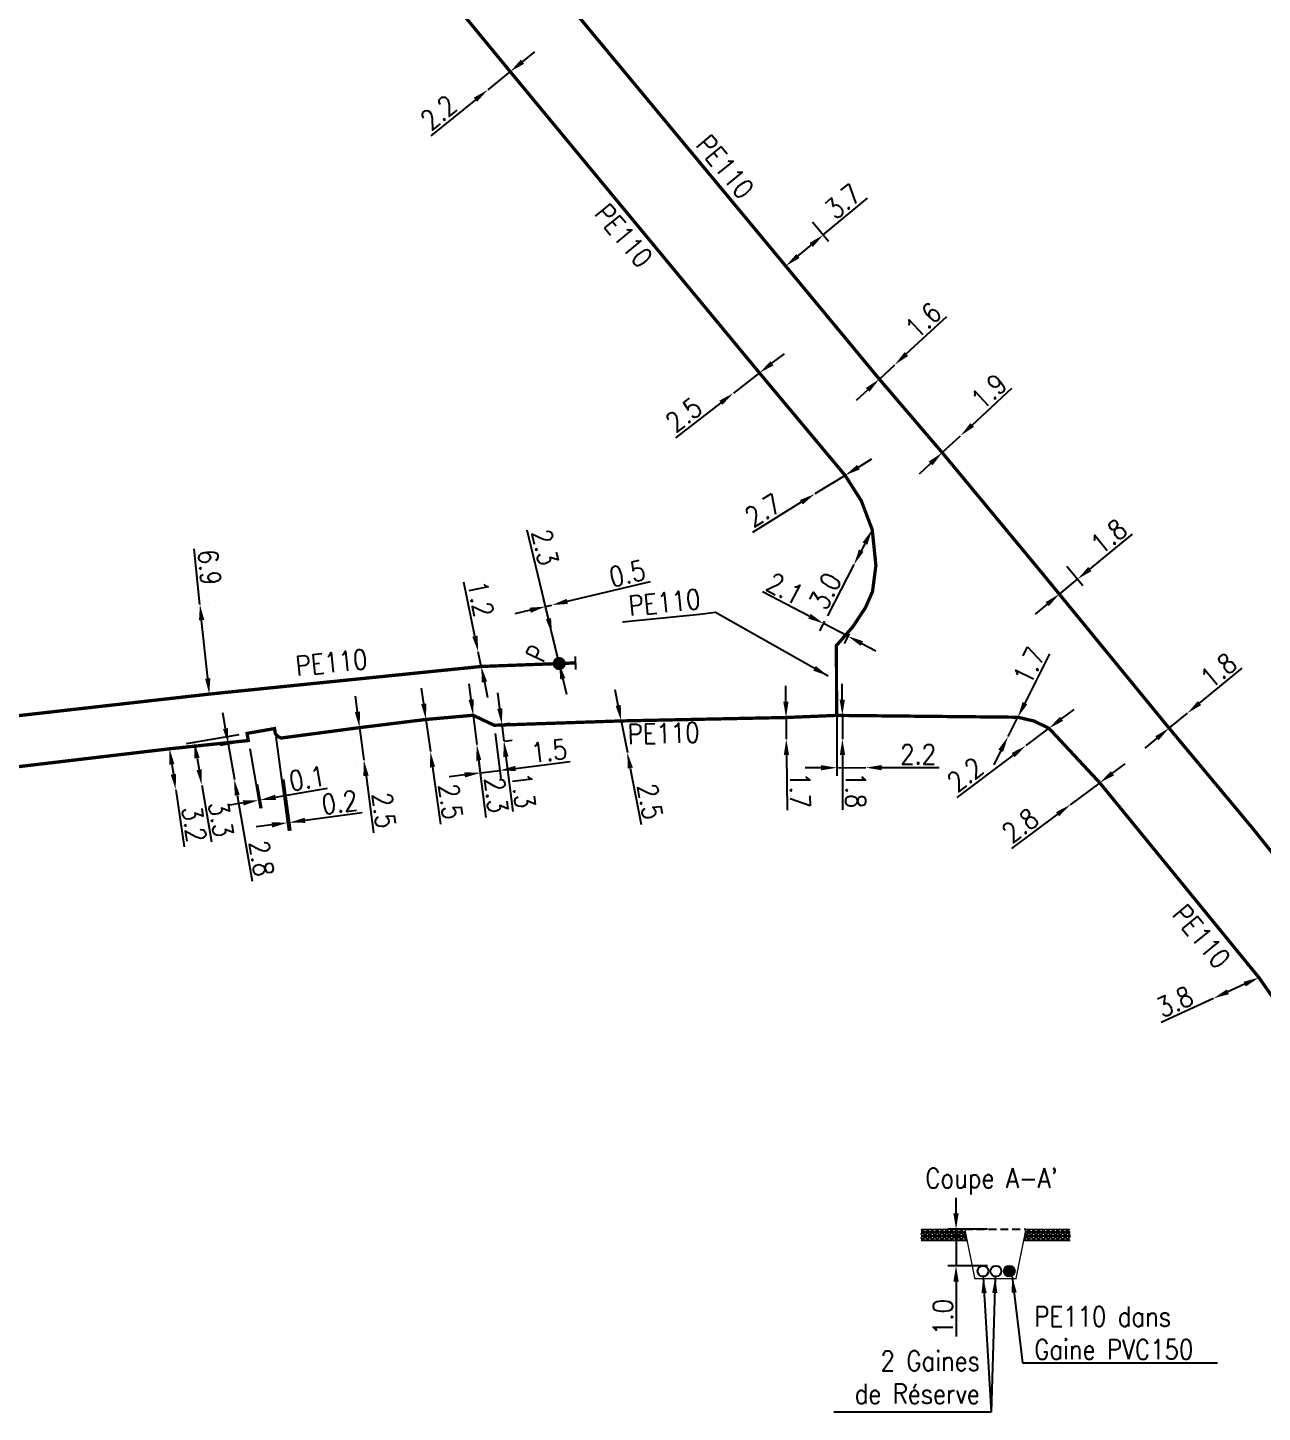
# Model space of a CAD drawing. Header units: millimetres. Extents: x 146997 to 147991, y 130998 to 131775.
# Drawn here: x 147092.3 to 147186.1, y 131504.2 to 131609.5 of the extents above; entities that cross this region are included whole.
import ezdxf
from ezdxf.enums import TextEntityAlignment as Align

# ---------------------------------------------------------------- set-up
doc = ezdxf.new("R2010")
doc.units = ezdxf.units.MM
doc.header["$PDMODE"] = 34
doc.linetypes.add('DASHED', pattern=[0.75, 0.5, -0.25])
doc.linetypes.add('L_100_PE', pattern=[14, 10, -1.5, 1, -1.5])
doc.layers.get('0').update_dxf_attribs({"linetype": 'CONTINUOUS'})
doc.layers.get('Defpoints').update_dxf_attribs({"linetype": 'CONTINUOUS'})
for name, color, linetype in [('L_140', 3, 'CONTINUOUS'), ('L_300', 7, 'CONTINUOUS'), ('L_340', 7, 'CONTINUOUS')]:
    doc.layers.add(name, color=color, linetype=linetype)
doc.styles.add('G_ROMANS', font='ROMANS.SHX', dxfattribs={"width": 0.75})
doc.styles.get("Standard").update_dxf_attribs({"font": 'romans.shx', "width": 0.85})
doc.dimstyles.get("Standard").update_dxf_attribs({"dimtxt": 1.5, "dimasz": 1.2, "dimexe": 0.625, "dimexo": 0.625, "dimgap": 0.25, "dimtad": 1, "dimdec": 1, "dimzin": 0, "dimdsep": 46, "dimtxsty": 'Standard', "dimcen": -0.5, "dimadec": 0, "dimazin": 0, "dimtfac": 1, "dimtdec": 1, "dimtmove": 0, "dimatfit": 3, "dimfxl": 0, "dimtolj": 1, "dimtzin": 0, "dimarcsym": 0})

# ---------------------------------------------------------------- blocks, each defined once
blk = doc.blocks.new('L_300_12')
at = {"color": 0, "linetype": 'Continuous', "const_width": 0.497, "flags": 128}
blk.add_lwpolyline([(-0.25, 0, 1), (0.25, 0, 1)], format="xyb", close=True, dxfattribs=at)
at = {"color": 0, "linetype": 'Continuous', "style": 'G_ROMANS', "width": 0.75}
blk.add_text('P', height=1.5, dxfattribs=at).set_placement((0, 1.85), align=Align.MIDDLE)
at = {"color": 0, "linetype": 'Continuous', "width": 0.75, "flags": 3}
for tag, p in [('DEF_LEG', (0, -5)), ('DEF_COUP', (0, -7.5)), ('DEF_TYPE', (0, -10))]:
    blk.add_attdef(tag, text='', height=1.2, dxfattribs=at).set_placement(p, align=Align.MIDDLE)
blk = doc.blocks.new('L_340_07')
at = {"color": 0, "linetype": 'Continuous', "const_width": 0.25, "flags": 128}
blk.add_lwpolyline([(0, 0), (1.25, 0)], dxfattribs=at)
at = {"color": 0, "linetype": 'Continuous', "flags": 128}
blk.add_lwpolyline([(1.25, -0.5), (1.25, 0.5)], dxfattribs=at)
at = {"color": 0, "linetype": 'Continuous', "width": 0.75, "flags": 3}
for tag, p in [('DEF_LEG', (0.72, -3.47)), ('DEF_COUP', (0.72, -5.97)), ('DEF_TYPE', (0.72, -8.47))]:
    blk.add_attdef(tag, text='', height=1.2, dxfattribs=at).set_placement(p, align=Align.MIDDLE)
blk = doc.blocks.new('*D52')
at = {"layer": 'Defpoints', "color": 0, "linetype": 'Continuous', "transparency": 16777216}
for p in [(147105.37, 131565.61), (147105.37, 131565.61), (147106.08, 131558.8)]:
    blk.add_point(p, dxfattribs=at)
at = {"layer": 'L_140', "color": 0, "linetype": 'Continuous', "lineweight": -2, "transparency": 16777216}
for p, q in [((147105.37, 131565.61), (147104.93, 131569.84)), ((147106, 131565.68), (147106, 131565.68)), ((147105.96, 131559.99), (147105.5, 131564.42)), ((147106.71, 131558.86), (147106.71, 131558.86))]:
    blk.add_line(p, q, dxfattribs=at)
at = {"layer": 'L_140', "color": 0, "linetype": 'Continuous', "transparency": 16777216}
for points in [[(147105.7, 131564.44), (147105.3, 131564.4), (147105.37, 131565.61)], [(147106.16, 131560.01), (147105.76, 131559.97), (147106.08, 131558.8)]]:
    blk.add_solid(points, dxfattribs=at)
at = {"layer": 'L_140', "color": 0, "linetype": 'Continuous', "transparency": 16777216, "insert": (147106.09, 131568.43), "char_height": 1.5, "attachment_point": 5, "rotation": 275.9488}
blk.add_mtext('\\A1;6.9', dxfattribs=at)
blk = doc.blocks.new('*D53')
at = {"layer": 'Defpoints', "color": 0, "linetype": 'Continuous', "transparency": 16777216}
for p in [(147126.51, 131562.02), (147126.51, 131562.02), (147126.75, 131560.9)]:
    blk.add_point(p, dxfattribs=at)
at = {"layer": 'L_140', "color": 0, "linetype": 'Continuous', "lineweight": -2, "transparency": 16777216}
for p, q in [((147126.27, 131563.2), (147125.42, 131567.3)), ((147126.75, 131560.9), (147126.51, 131562.02)), ((147126.99, 131559.72), (147127.23, 131558.55))]:
    blk.add_line(p, q, dxfattribs=at)
at = {"layer": 'L_140', "color": 0, "linetype": 'Continuous', "transparency": 16777216}
for points in [[(147126.47, 131563.24), (147126.07, 131563.16), (147126.51, 131562.02)], [(147127.19, 131559.76), (147126.79, 131559.68), (147126.75, 131560.9)]]:
    blk.add_solid(points, dxfattribs=at)
at = {"layer": 'L_140', "color": 0, "linetype": 'Continuous', "transparency": 16777216, "insert": (147126.7, 131566.04), "char_height": 1.5, "attachment_point": 5, "rotation": 281.7073}
blk.add_mtext('\\A1;1.2', dxfattribs=at)
blk = doc.blocks.new('*D54')
at = {"layer": 'Defpoints', "color": 0, "linetype": 'Continuous', "transparency": 16777216}
for p in [(147132.12, 131565.57), (147132.12, 131565.57), (147132.67, 131561.12)]:
    blk.add_point(p, dxfattribs=at)
at = {"layer": 'L_300', "color": 0, "linetype": 'Continuous', "lineweight": -2, "transparency": 16777216}
for p, q in [((147133.29, 131565.85), (147139.61, 131567.36)), ((147130.47, 131565.18), (147129.3, 131564.9)), ((147132.52, 131561.73), (147131.49, 131566.06)), ((147131.63, 131565.45), (147132.12, 131565.57))]:
    blk.add_line(p, q, dxfattribs=at)
at = {"layer": 'L_300', "color": 0, "linetype": 'Continuous', "transparency": 16777216}
for points in [[(147130.42, 131565.37), (147130.51, 131564.98), (147131.63, 131565.45)], [(147133.24, 131566.04), (147133.33, 131565.65), (147132.12, 131565.57)]]:
    blk.add_solid(points, dxfattribs=at)
at = {"layer": 'L_300', "color": 0, "linetype": 'Continuous', "transparency": 16777216, "insert": (147137.84, 131567.96), "char_height": 1.5, "attachment_point": 5, "rotation": 13.4188}
blk.add_mtext('\\A1;0.5', dxfattribs=at)
blk = doc.blocks.new('*D55')
at = {"layer": 'Defpoints', "color": 0, "linetype": 'Continuous', "transparency": 16777216}
for p in [(147132.13, 131563.36), (147132.13, 131563.36), (147132.67, 131561.12)]:
    blk.add_point(p, dxfattribs=at)
at = {"layer": 'L_300', "color": 0, "linetype": 'Continuous', "lineweight": -2, "transparency": 16777216}
for p, q in [((147131.85, 131564.53), (147130.25, 131571.26)), ((147131.53, 131563.22), (147131.53, 131563.22)), ((147132.67, 131561.12), (147132.13, 131563.36)), ((147132.06, 131560.98), (147132.06, 131560.98)), ((147132.95, 131559.96), (147133.22, 131558.79))]:
    blk.add_line(p, q, dxfattribs=at)
at = {"layer": 'L_300', "color": 0, "linetype": 'Continuous', "transparency": 16777216}
for points in [[(147132.05, 131564.58), (147131.66, 131564.48), (147132.13, 131563.36)], [(147133.14, 131560), (147132.75, 131559.91), (147132.67, 131561.12)]]:
    blk.add_solid(points, dxfattribs=at)
at = {"layer": 'L_300', "color": 0, "linetype": 'Continuous', "transparency": 16777216, "insert": (147131.59, 131569.95), "char_height": 1.5, "attachment_point": 5, "rotation": 283.4188}
blk.add_mtext('\\A1;2.3', dxfattribs=at)
blk = doc.blocks.new('*D56')
at = {"layer": 'Defpoints', "color": 0, "linetype": 'Continuous', "transparency": 16777216}
for p in [(147149.91, 131557.02), (147149.93, 131555.37), (147149.93, 131555.37)]:
    blk.add_point(p, dxfattribs=at)
at = {"layer": 'L_140', "color": 0, "linetype": 'Continuous', "lineweight": -2, "transparency": 16777216}
for p, q in [((147149.9, 131558.22), (147149.89, 131559.42)), ((147149.91, 131557.02), (147149.93, 131555.37)), ((147149.94, 131554.17), (147149.99, 131549.98))]:
    blk.add_line(p, q, dxfattribs=at)
at = {"layer": 'L_140', "color": 0, "linetype": 'Continuous', "transparency": 16777216}
for points in [[(147150.1, 131558.22), (147149.7, 131558.22), (147149.91, 131557.02)], [(147150.14, 131554.17), (147149.74, 131554.17), (147149.93, 131555.37)]]:
    blk.add_solid(points, dxfattribs=at)
at = {"layer": 'L_140', "color": 0, "linetype": 'Continuous', "transparency": 16777216, "insert": (147150.97, 131551.49), "char_height": 1.5, "attachment_point": 5, "rotation": 270.605}
blk.add_mtext('\\A1;1.7', dxfattribs=at)
blk = doc.blocks.new('*D57')
at = {"layer": 'Defpoints', "color": 0, "linetype": 'Continuous', "transparency": 16777216}
for p in [(147137.38, 131556.76), (147137.85, 131554.36), (147137.85, 131554.36)]:
    blk.add_point(p, dxfattribs=at)
at = {"layer": 'L_140', "color": 0, "linetype": 'Continuous', "lineweight": -2, "transparency": 16777216}
for p, q in [((147137.15, 131557.94), (147136.93, 131559.12)), ((147136.77, 131556.65), (147136.77, 131556.65)), ((147137.38, 131556.76), (147137.85, 131554.36)), ((147137.23, 131554.24), (147137.23, 131554.24)), ((147138.07, 131553.18), (147138.9, 131548.89))]:
    blk.add_line(p, q, dxfattribs=at)
at = {"layer": 'L_140', "color": 0, "linetype": 'Continuous', "transparency": 16777216}
for points in [[(147137.35, 131557.98), (147136.96, 131557.9), (147137.38, 131556.76)], [(147138.27, 131553.22), (147137.88, 131553.14), (147137.85, 131554.36)]]:
    blk.add_solid(points, dxfattribs=at)
at = {"layer": 'L_140', "color": 0, "linetype": 'Continuous', "transparency": 16777216, "insert": (147139.58, 131550.63), "char_height": 1.5, "attachment_point": 5, "rotation": 280.9259}
blk.add_mtext('\\A1;2.5', dxfattribs=at)
blk = doc.blocks.new('*D58')
at = {"layer": 'Defpoints', "color": 0, "linetype": 'Continuous', "transparency": 16777216}
for p in [(147127.73, 131556.43), (147126.41, 131554.96), (147126.68, 131552.81)]:
    blk.add_point(p, dxfattribs=at)
at = {"layer": 'L_140', "color": 0, "linetype": 'Continuous', "lineweight": -2, "transparency": 16777216}
for p, q in [((147127.81, 131555.81), (147128.24, 131552.38)), ((147126.49, 131554.34), (147126.75, 131552.19)), ((147129.36, 131553.15), (147133.51, 131553.67)), ((147125.49, 131552.66), (147124.3, 131552.51)), ((147126.68, 131552.81), (147128.17, 131553))]:
    blk.add_line(p, q, dxfattribs=at)
at = {"layer": 'L_140', "color": 0, "linetype": 'Continuous', "transparency": 16777216}
for points in [[(147125.46, 131552.86), (147125.51, 131552.46), (147126.68, 131552.81)], [(147129.33, 131553.35), (147129.38, 131552.95), (147128.17, 131553)]]:
    blk.add_solid(points, dxfattribs=at)
at = {"layer": 'L_140', "color": 0, "linetype": 'Continuous', "transparency": 16777216, "insert": (147131.9, 131554.48), "char_height": 1.5, "attachment_point": 5, "rotation": 7.1671}
blk.add_mtext('\\A1;1.5', dxfattribs=at)
blk = doc.blocks.new('*D59')
at = {"layer": 'Defpoints', "color": 0, "linetype": 'Continuous', "transparency": 16777216}
for p in [(147127.73, 131556.43), (147127.9, 131555.14), (147128.47, 131555.22)]:
    blk.add_point(p, dxfattribs=at)
at = {"layer": 'L_140', "color": 0, "linetype": 'Continuous', "lineweight": -2, "transparency": 16777216}
for p, q in [((147128.16, 131557.7), (147128.01, 131558.89)), ((147128.31, 131556.51), (147128.47, 131555.22)), ((147128.35, 131556.51), (147128.93, 131556.58)), ((147128.52, 131555.22), (147129.09, 131555.29)), ((147128.62, 131554.02), (147129.15, 131549.87))]:
    blk.add_line(p, q, dxfattribs=at)
at = {"layer": 'L_140', "color": 0, "linetype": 'Continuous', "transparency": 16777216}
for points in [[(147128.36, 131557.72), (147127.96, 131557.67), (147128.31, 131556.51)], [(147128.82, 131554.05), (147128.42, 131554), (147128.47, 131555.22)]]:
    blk.add_solid(points, dxfattribs=at)
at = {"layer": 'L_140', "color": 0, "linetype": 'Continuous', "transparency": 16777216, "insert": (147129.95, 131551.48), "char_height": 1.5, "attachment_point": 5, "rotation": 277.1671}
blk.add_mtext('\\A1;1.3', dxfattribs=at)
blk = doc.blocks.new('*D60')
at = {"layer": 'Defpoints', "color": 0, "linetype": 'Continuous', "transparency": 16777216}
for p in [(147122.54, 131556.87), (147122.88, 131554.44), (147122.88, 131554.44)]:
    blk.add_point(p, dxfattribs=at)
at = {"layer": 'L_140', "color": 0, "linetype": 'Continuous', "lineweight": -2, "transparency": 16777216}
for p, q in [((147122.38, 131558.06), (147122.21, 131559.24)), ((147122.54, 131556.87), (147122.88, 131554.44)), ((147123.05, 131553.25), (147123.65, 131548.92))]:
    blk.add_line(p, q, dxfattribs=at)
at = {"layer": 'L_140', "color": 0, "linetype": 'Continuous', "transparency": 16777216}
for points in [[(147122.58, 131558.08), (147122.18, 131558.03), (147122.54, 131556.87)], [(147123.24, 131553.28), (147122.85, 131553.22), (147122.88, 131554.44)]]:
    blk.add_solid(points, dxfattribs=at)
at = {"layer": 'L_140', "color": 0, "linetype": 'Continuous', "transparency": 16777216, "insert": (147124.42, 131550.63), "char_height": 1.5, "attachment_point": 5, "rotation": 277.9078}
blk.add_mtext('\\A1;2.5', dxfattribs=at)
blk = doc.blocks.new('*D61')
at = {"layer": 'Defpoints', "color": 0, "linetype": 'Continuous', "transparency": 16777216}
for p in [(147126.13, 131557.19), (147126.41, 131554.96), (147126.41, 131554.96)]:
    blk.add_point(p, dxfattribs=at)
at = {"layer": 'L_140', "color": 0, "linetype": 'Continuous', "lineweight": -2, "transparency": 16777216}
for p, q in [((147125.99, 131558.38), (147125.84, 131559.57)), ((147126.13, 131557.19), (147126.41, 131554.96)), ((147126.55, 131553.76), (147127.09, 131549.43))]:
    blk.add_line(p, q, dxfattribs=at)
at = {"layer": 'L_140', "color": 0, "linetype": 'Continuous', "transparency": 16777216}
for points in [[(147126.18, 131558.4), (147125.79, 131558.36), (147126.13, 131557.19)], [(147126.75, 131553.79), (147126.36, 131553.74), (147126.41, 131554.96)]]:
    blk.add_solid(points, dxfattribs=at)
at = {"layer": 'L_140', "color": 0, "linetype": 'Continuous', "transparency": 16777216, "insert": (147127.89, 131551.12), "char_height": 1.5, "attachment_point": 5, "rotation": 277.0326}
blk.add_mtext('\\A1;2.3', dxfattribs=at)
blk = doc.blocks.new('*D62')
at = {"layer": 'Defpoints', "color": 0, "linetype": 'Continuous', "transparency": 16777216}
for p in [(147117.5, 131556.25), (147117.83, 131553.78), (147117.83, 131553.78)]:
    blk.add_point(p, dxfattribs=at)
at = {"layer": 'L_140', "color": 0, "linetype": 'Continuous', "lineweight": -2, "transparency": 16777216}
for p, q in [((147117.34, 131557.44), (147117.18, 131558.63)), ((147116.88, 131556.17), (147116.88, 131556.17)), ((147117.5, 131556.25), (147117.83, 131553.78)), ((147117.21, 131553.69), (147117.21, 131553.69)), ((147117.99, 131552.59), (147118.57, 131548.25))]:
    blk.add_line(p, q, dxfattribs=at)
at = {"layer": 'L_140', "color": 0, "linetype": 'Continuous', "transparency": 16777216}
for points in [[(147117.54, 131557.47), (147117.14, 131557.42), (147117.5, 131556.25)], [(147118.19, 131552.61), (147117.79, 131552.56), (147117.83, 131553.78)]]:
    blk.add_solid(points, dxfattribs=at)
at = {"layer": 'L_140', "color": 0, "linetype": 'Continuous', "transparency": 16777216, "insert": (147119.35, 131549.96), "char_height": 1.5, "attachment_point": 5, "rotation": 277.6326}
blk.add_mtext('\\A1;2.5', dxfattribs=at)
blk = doc.blocks.new('*D63')
at = {"layer": 'Defpoints', "color": 0, "linetype": 'Continuous', "transparency": 16777216}
for p in [(147111.04, 131556.18), (147111.64, 131552.93), (147112.17, 131549.04)]:
    blk.add_point(p, dxfattribs=at)
at = {"layer": 'L_140', "color": 0, "linetype": 'Continuous', "lineweight": -2, "transparency": 16777216}
for p, q in [((147111.13, 131555.56), (147112.11, 131548.4)), ((147111.72, 131552.31), (147112.25, 131548.42)), ((147113.36, 131549.21), (147117.69, 131549.8)), ((147110.83, 131548.86), (147109.64, 131548.7)), ((147112.02, 131549.02), (147112.17, 131549.04))]:
    blk.add_line(p, q, dxfattribs=at)
at = {"layer": 'L_140', "color": 0, "linetype": 'Continuous', "transparency": 16777216}
for points in [[(147113.33, 131549.4), (147113.39, 131549.01), (147112.17, 131549.04)], [(147110.81, 131549.06), (147110.86, 131548.66), (147112.02, 131549.02)]]:
    blk.add_solid(points, dxfattribs=at)
at = {"layer": 'L_140', "color": 0, "linetype": 'Continuous', "transparency": 16777216, "insert": (147115.98, 131550.57), "char_height": 1.5, "attachment_point": 5, "rotation": 7.7693}
blk.add_mtext('\\A1;0.2', dxfattribs=at)
blk = doc.blocks.new('*D64')
at = {"layer": 'Defpoints', "color": 0, "linetype": 'Continuous', "transparency": 16777216}
for p in [(147109.04, 131555.27), (147109.61, 131552.58), (147109.93, 131550.75)]:
    blk.add_point(p, dxfattribs=at)
at = {"layer": 'L_140', "color": 0, "linetype": 'Continuous', "lineweight": -2, "transparency": 16777216}
for p, q in [((147109.15, 131554.66), (147109.94, 131550.12)), ((147109.72, 131551.96), (147110.04, 131550.13)), ((147111.12, 131550.96), (147115.06, 131551.64)), ((147108.65, 131550.53), (147107.47, 131550.32)), ((147109.83, 131550.73), (147109.93, 131550.75))]:
    blk.add_line(p, q, dxfattribs=at)
at = {"layer": 'L_140', "color": 0, "linetype": 'Continuous', "transparency": 16777216}
for points in [[(147108.62, 131550.72), (147108.69, 131550.33), (147109.83, 131550.73)], [(147111.08, 131551.15), (147111.15, 131550.76), (147109.93, 131550.75)]]:
    blk.add_solid(points, dxfattribs=at)
at = {"layer": 'L_140', "color": 0, "linetype": 'Continuous', "transparency": 16777216, "insert": (147113.51, 131552.39), "char_height": 1.5, "attachment_point": 5, "rotation": 9.8732}
blk.add_mtext('\\A1;0.1', dxfattribs=at)
blk = doc.blocks.new('*D65')
at = {"layer": 'Defpoints', "color": 0, "linetype": 'Continuous', "transparency": 16777216}
for p in [(147103.06, 131554.64), (147103.53, 131551.52), (147103.53, 131551.52)]:
    blk.add_point(p, dxfattribs=at)
at = {"layer": 'L_140', "color": 0, "linetype": 'Continuous', "lineweight": -2, "transparency": 16777216}
for p, q in [((147103.24, 131553.45), (147103.35, 131552.71)), ((147103.53, 131551.52), (147104.18, 131547.2))]:
    blk.add_line(p, q, dxfattribs=at)
at = {"layer": 'L_140', "color": 0, "linetype": 'Continuous', "transparency": 16777216}
for points in [[(147103.43, 131553.48), (147103.04, 131553.42), (147103.06, 131554.64)], [(147103.55, 131552.74), (147103.15, 131552.68), (147103.53, 131551.52)]]:
    blk.add_solid(points, dxfattribs=at)
at = {"layer": 'L_140', "color": 0, "linetype": 'Continuous', "transparency": 16777216, "insert": (147104.93, 131548.92), "char_height": 1.5, "attachment_point": 5, "rotation": 278.6115}
blk.add_mtext('\\A1;3.2', dxfattribs=at)
blk = doc.blocks.new('*D66')
at = {"layer": 'Defpoints', "color": 0, "linetype": 'Continuous', "transparency": 16777216}
for p in [(147109.04, 131555.27), (147107.99, 131552.3), (147107.99, 131552.3)]:
    blk.add_point(p, dxfattribs=at)
at = {"layer": 'L_140', "color": 0, "linetype": 'Continuous', "lineweight": -2, "transparency": 16777216}
for p, q in [((147107.31, 131556.19), (147107.11, 131557.37)), ((147108.43, 131555.16), (147106.9, 131554.9)), ((147107.52, 131555.01), (147107.99, 131552.3)), ((147108.2, 131551.11), (147109.33, 131544.57))]:
    blk.add_line(p, q, dxfattribs=at)
at = {"layer": 'L_140', "color": 0, "linetype": 'Continuous', "transparency": 16777216}
for points in [[(147107.51, 131556.22), (147107.12, 131556.15), (147107.52, 131555.01)], [(147108.39, 131551.15), (147108, 131551.08), (147107.99, 131552.3)]]:
    blk.add_solid(points, dxfattribs=at)
at = {"layer": 'L_140', "color": 0, "linetype": 'Continuous', "transparency": 16777216, "insert": (147110.05, 131546.31), "char_height": 1.5, "attachment_point": 5, "rotation": 279.8732}
blk.add_mtext('\\A1;2.8', dxfattribs=at)
blk = doc.blocks.new('*D67')
at = {"layer": 'Defpoints', "color": 0, "linetype": 'Continuous', "transparency": 16777216}
for p in [(147108.95, 131555.81), (147105.51, 131551.87), (147105.51, 131551.87)]:
    blk.add_point(p, dxfattribs=at)
at = {"layer": 'L_140', "color": 0, "linetype": 'Continuous', "lineweight": -2, "transparency": 16777216}
for p, q in [((147108.33, 131555.71), (147104.33, 131555.01)), ((147105.15, 131553.93), (147105.31, 131553.05)), ((147105.51, 131551.87), (147106.26, 131547.56))]:
    blk.add_line(p, q, dxfattribs=at)
at = {"layer": 'L_140', "color": 0, "linetype": 'Continuous', "transparency": 16777216}
for points in [[(147105.35, 131553.97), (147104.95, 131553.9), (147104.95, 131555.12)], [(147105.5, 131553.08), (147105.11, 131553.01), (147105.51, 131551.87)]]:
    blk.add_solid(points, dxfattribs=at)
at = {"layer": 'L_140', "color": 0, "linetype": 'Continuous', "transparency": 16777216, "insert": (147106.97, 131549.29), "char_height": 1.5, "attachment_point": 5, "rotation": 279.8732}
blk.add_mtext('\\A1;3.3', dxfattribs=at)
blk = doc.blocks.new('*D87')
at = {"layer": 'Defpoints', "color": 0, "linetype": 'Continuous', "transparency": 16777216}
for p in [(147128.95, 131606.11), (147127.24, 131604.73), (147127.24, 131604.73)]:
    blk.add_point(p, dxfattribs=at)
at = {"layer": 'L_140', "color": 0, "linetype": 'Continuous', "lineweight": -2, "transparency": 16777216}
for p, q in [((147129.89, 131606.86), (147130.82, 131607.62)), ((147128.95, 131606.11), (147127.24, 131604.73)), ((147126.31, 131603.97), (147122.91, 131601.22))]:
    blk.add_line(p, q, dxfattribs=at)
at = {"layer": 'L_140', "color": 0, "linetype": 'Continuous', "transparency": 16777216}
for points in [[(147129.76, 131607.02), (147130.01, 131606.71), (147128.95, 131606.11)], [(147126.18, 131604.13), (147126.43, 131603.82), (147127.24, 131604.73)]]:
    blk.add_solid(points, dxfattribs=at)
at = {"layer": 'L_140', "color": 0, "linetype": 'Continuous', "transparency": 16777216, "insert": (147123.51, 131603), "char_height": 1.5, "attachment_point": 5, "rotation": 38.9269}
blk.add_mtext('\\A1;2.2', dxfattribs=at)
blk = doc.blocks.new('*D88')
at = {"layer": 'Defpoints', "color": 0, "linetype": 'Continuous', "transparency": 16777216}
for p in [(147147.89, 131583.21), (147145.91, 131581.68), (147145.91, 131581.68)]:
    blk.add_point(p, dxfattribs=at)
at = {"layer": 'L_140', "color": 0, "linetype": 'Continuous', "lineweight": -2, "transparency": 16777216}
for p, q in [((147148.84, 131583.94), (147149.79, 131584.67)), ((147147.89, 131583.21), (147145.91, 131581.68)), ((147144.96, 131580.94), (147141.5, 131578.27))]:
    blk.add_line(p, q, dxfattribs=at)
at = {"layer": 'L_140', "color": 0, "linetype": 'Continuous', "transparency": 16777216}
for points in [[(147148.72, 131584.1), (147148.96, 131583.78), (147147.89, 131583.21)], [(147144.84, 131581.1), (147145.08, 131580.79), (147145.91, 131581.68)]]:
    blk.add_solid(points, dxfattribs=at)
at = {"layer": 'L_140', "color": 0, "linetype": 'Continuous', "transparency": 16777216, "insert": (147142.14, 131580.03), "char_height": 1.5, "attachment_point": 5, "rotation": 37.6771}
blk.add_mtext('\\A1;2.5', dxfattribs=at)
blk = doc.blocks.new('*D89')
at = {"layer": 'Defpoints', "color": 0, "linetype": 'Continuous', "transparency": 16777216}
for p in [(147154.4, 131575.42), (147152.09, 131574.01), (147152.09, 131574.01)]:
    blk.add_point(p, dxfattribs=at)
at = {"layer": 'L_140', "color": 0, "linetype": 'Continuous', "lineweight": -2, "transparency": 16777216}
for p, q in [((147155.42, 131576.05), (147156.44, 131576.68)), ((147154.4, 131575.42), (147152.09, 131574.01)), ((147151.07, 131573.38), (147147.35, 131571.09))]:
    blk.add_line(p, q, dxfattribs=at)
at = {"layer": 'L_140', "color": 0, "linetype": 'Continuous', "transparency": 16777216}
for points in [[(147155.31, 131576.22), (147155.52, 131575.88), (147154.4, 131575.42)], [(147150.97, 131573.55), (147151.18, 131573.21), (147152.09, 131574.01)]]:
    blk.add_solid(points, dxfattribs=at)
at = {"layer": 'L_140', "color": 0, "linetype": 'Continuous', "transparency": 16777216, "insert": (147148.17, 131572.78), "char_height": 1.5, "attachment_point": 5, "rotation": 31.534}
blk.add_mtext('\\A1;2.7', dxfattribs=at)
blk = doc.blocks.new('*D90')
at = {"layer": 'Defpoints', "color": 0, "linetype": 'Continuous', "transparency": 16777216}
for p in [(147156.46, 131571.3), (147155.07, 131568.64), (147155.07, 131568.64)]:
    blk.add_point(p, dxfattribs=at)
at = {"layer": 'L_140', "color": 0, "linetype": 'Continuous', "lineweight": -2, "transparency": 16777216}
for p, q in [((147155.9, 131570.23), (147155.63, 131569.7)), ((147155.07, 131568.64), (147153.06, 131564.76))]:
    blk.add_line(p, q, dxfattribs=at)
at = {"layer": 'L_140', "color": 0, "linetype": 'Continuous', "transparency": 16777216}
for points in [[(147155.73, 131570.33), (147156.08, 131570.14), (147156.46, 131571.3)], [(147155.45, 131569.79), (147155.8, 131569.61), (147155.07, 131568.64)]]:
    blk.add_solid(points, dxfattribs=at)
at = {"layer": 'L_140', "color": 0, "linetype": 'Continuous', "transparency": 16777216, "insert": (147152.9, 131566.63), "char_height": 1.5, "attachment_point": 5, "rotation": 62.5205}
blk.add_mtext('\\A1;3.0', dxfattribs=at)
blk = doc.blocks.new('*D91')
at = {"layer": 'Defpoints', "color": 0, "linetype": 'Continuous', "transparency": 16777216}
for p in [(147152.75, 131564.17), (147153.13, 131564.89), (147154.99, 131563.92)]:
    blk.add_point(p, dxfattribs=at)
at = {"layer": 'L_140', "color": 0, "linetype": 'Continuous', "lineweight": -2, "transparency": 16777216}
for p, q in [((147151.68, 131564.72), (147148.13, 131566.57)), ((147152.84, 131564.34), (147152.46, 131563.61)), ((147154.61, 131563.2), (147152.75, 131564.17)), ((147154.7, 131563.37), (147154.32, 131562.64)), ((147155.68, 131562.64), (147156.74, 131562.09))]:
    blk.add_line(p, q, dxfattribs=at)
at = {"layer": 'L_140', "color": 0, "linetype": 'Continuous', "transparency": 16777216}
for points in [[(147151.78, 131564.9), (147151.59, 131564.54), (147152.75, 131564.17)], [(147155.77, 131562.82), (147155.58, 131562.47), (147154.61, 131563.2)]]:
    blk.add_solid(points, dxfattribs=at)
at = {"layer": 'L_140', "color": 0, "linetype": 'Continuous', "transparency": 16777216, "insert": (147149.83, 131566.81), "char_height": 1.5, "attachment_point": 5, "rotation": 332.5205}
blk.add_mtext('\\A1;2.1', dxfattribs=at)
blk = doc.blocks.new('*D92')
at = {"layer": 'Defpoints', "color": 0, "linetype": 'Continuous', "transparency": 16777216}
for p in [(147153.74, 131562.49), (147155.97, 131553.21), (147155.97, 131553.21)]:
    blk.add_point(p, dxfattribs=at)
at = {"layer": 'L_140', "color": 0, "linetype": 'Continuous', "lineweight": -2, "transparency": 16777216}
for p, q in [((147153.74, 131561.87), (147153.77, 131552.58)), ((147152.57, 131553.2), (147151.37, 131553.2)), ((147153.77, 131553.2), (147155.97, 131553.21)), ((147155.97, 131552.59), (147155.97, 131552.59)), ((147157.17, 131553.21), (147161.54, 131553.23))]:
    blk.add_line(p, q, dxfattribs=at)
at = {"layer": 'L_140', "color": 0, "linetype": 'Continuous', "transparency": 16777216}
for points in [[(147152.57, 131553.4), (147152.57, 131553), (147153.77, 131553.2)], [(147157.17, 131553.41), (147157.17, 131553.01), (147155.97, 131553.21)]]:
    blk.add_solid(points, dxfattribs=at)
at = {"layer": 'L_140', "color": 0, "linetype": 'Continuous', "transparency": 16777216, "insert": (147159.95, 131554.22), "char_height": 1.5, "attachment_point": 5, "rotation": 0.1863}
blk.add_mtext('\\A1;2.2', dxfattribs=at)
blk = doc.blocks.new('*D93')
at = {"layer": 'Defpoints', "color": 0, "linetype": 'Continuous', "transparency": 16777216}
for p in [(147153.75, 131557.18), (147154.19, 131555.38), (147154.19, 131555.38)]:
    blk.add_point(p, dxfattribs=at)
at = {"layer": 'L_140', "color": 0, "linetype": 'Continuous', "lineweight": -2, "transparency": 16777216}
for p, q in [((147154.18, 131558.38), (147154.18, 131559.58)), ((147154.19, 131557.18), (147154.19, 131555.38)), ((147154.38, 131557.18), (147154.81, 131557.19)), ((147154.2, 131554.18), (147154.21, 131549.99))]:
    blk.add_line(p, q, dxfattribs=at)
at = {"layer": 'L_140', "color": 0, "linetype": 'Continuous', "transparency": 16777216}
for points in [[(147154.38, 131558.38), (147153.98, 131558.38), (147154.19, 131557.18)], [(147154.4, 131554.18), (147154, 131554.18), (147154.19, 131555.38)]]:
    blk.add_solid(points, dxfattribs=at)
at = {"layer": 'L_140', "color": 0, "linetype": 'Continuous', "transparency": 16777216, "insert": (147155.21, 131551.49), "char_height": 1.5, "attachment_point": 5, "rotation": 270.1863}
blk.add_mtext('\\A1;1.8', dxfattribs=at)
blk = doc.blocks.new('*D94')
at = {"layer": 'Defpoints', "color": 0, "linetype": 'Continuous', "transparency": 16777216}
for p in [(147169.89, 131556.2), (147168.13, 131554.88), (147168.13, 131554.88)]:
    blk.add_point(p, dxfattribs=at)
at = {"layer": 'L_140', "color": 0, "linetype": 'Continuous', "lineweight": -2, "transparency": 16777216}
for p, q in [((147170.85, 131556.92), (147171.81, 131557.64)), ((147169.89, 131556.2), (147168.13, 131554.88)), ((147167.17, 131554.16), (147162.88, 131550.93))]:
    blk.add_line(p, q, dxfattribs=at)
at = {"layer": 'L_140', "color": 0, "linetype": 'Continuous', "transparency": 16777216}
for points in [[(147170.73, 131557.08), (147170.97, 131556.76), (147169.89, 131556.2)], [(147167.05, 131554.32), (147167.29, 131554), (147168.13, 131554.88)]]:
    blk.add_solid(points, dxfattribs=at)
at = {"layer": 'L_140', "color": 0, "linetype": 'Continuous', "transparency": 16777216, "insert": (147163.54, 131552.68), "char_height": 1.5, "attachment_point": 5, "rotation": 36.9176}
blk.add_mtext('\\A1;2.2', dxfattribs=at)
blk = doc.blocks.new('*D95')
at = {"layer": 'Defpoints', "color": 0, "linetype": 'Continuous', "transparency": 16777216}
for p in [(147173.75, 131552.06), (147171.51, 131550.39), (147171.51, 131550.39)]:
    blk.add_point(p, dxfattribs=at)
at = {"layer": 'L_140', "color": 0, "linetype": 'Continuous', "lineweight": -2, "transparency": 16777216}
for p, q in [((147174.72, 131552.78), (147175.68, 131553.5)), ((147173.75, 131552.06), (147171.51, 131550.39)), ((147170.55, 131549.67), (147167.04, 131547.06))]:
    blk.add_line(p, q, dxfattribs=at)
at = {"layer": 'L_140', "color": 0, "linetype": 'Continuous', "transparency": 16777216}
for points in [[(147174.6, 131552.94), (147174.84, 131552.62), (147173.75, 131552.06)], [(147170.43, 131549.83), (147170.66, 131549.51), (147171.51, 131550.39)]]:
    blk.add_solid(points, dxfattribs=at)
at = {"layer": 'L_140', "color": 0, "linetype": 'Continuous', "transparency": 16777216, "insert": (147167.71, 131548.81), "char_height": 1.5, "attachment_point": 5, "rotation": 36.6824}
blk.add_mtext('\\A1;2.8', dxfattribs=at)
blk = doc.blocks.new('*D96')
at = {"layer": 'Defpoints', "color": 0, "linetype": 'Continuous', "transparency": 16777216}
for p in [(147185.85, 131537.25), (147182.4, 131535.67), (147182.4, 131535.67)]:
    blk.add_point(p, dxfattribs=at)
at = {"layer": 'L_140', "color": 0, "linetype": 'Continuous', "lineweight": -2, "transparency": 16777216}
for p, q in [((147184.76, 131536.75), (147183.49, 131536.17)), ((147182.4, 131535.67), (147178.43, 131533.84))]:
    blk.add_line(p, q, dxfattribs=at)
at = {"layer": 'L_140', "color": 0, "linetype": 'Continuous', "transparency": 16777216}
for points in [[(147184.68, 131536.93), (147184.84, 131536.57), (147185.85, 131537.25)], [(147183.4, 131536.35), (147183.57, 131535.99), (147182.4, 131535.67)]]:
    blk.add_solid(points, dxfattribs=at)
at = {"layer": 'L_140', "color": 0, "linetype": 'Continuous', "transparency": 16777216, "insert": (147179.45, 131535.41), "char_height": 1.5, "attachment_point": 5, "rotation": 24.6942}
blk.add_mtext('\\A1;3.8', dxfattribs=at)
blk = doc.blocks.new('*D105')
at = {"layer": 'Defpoints', "color": 0, "linetype": 'Continuous', "transparency": 16777216}
for p in [(147151.51, 131595.17), (147152.74, 131593.7), (147148.67, 131592.8)]:
    blk.add_point(p, dxfattribs=at)
at = {"layer": 'L_140', "color": 0, "linetype": 'Continuous', "lineweight": -2, "transparency": 16777216}
for p, q in [((147152.74, 131593.7), (147156.09, 131596.5)), ((147151.91, 131594.69), (147153.14, 131593.22)), ((147150.82, 131592.1), (147151.81, 131592.93)), ((147149.07, 131592.32), (147150.29, 131590.85))]:
    blk.add_line(p, q, dxfattribs=at)
at = {"layer": 'L_140', "color": 0, "linetype": 'Continuous', "transparency": 16777216}
for points in [[(147151.69, 131593.09), (147151.94, 131592.78), (147152.74, 131593.7)], [(147150.69, 131592.25), (147150.94, 131591.95), (147149.89, 131591.33)]]:
    blk.add_solid(points, dxfattribs=at)
at = {"layer": 'L_140', "color": 0, "linetype": 'Continuous', "transparency": 16777216, "insert": (147154.23, 131596.25), "char_height": 1.5, "attachment_point": 5, "rotation": 39.8242}
blk.add_mtext('\\A1;3.7', dxfattribs=at)
blk = doc.blocks.new('*D106')
at = {"layer": 'Defpoints', "color": 0, "linetype": 'Continuous', "transparency": 16777216}
for p in [(147158.17, 131583.83), (147158.17, 131583.83), (147157, 131582.74)]:
    blk.add_point(p, dxfattribs=at)
at = {"layer": 'L_140', "color": 0, "linetype": 'Continuous', "lineweight": -2, "transparency": 16777216}
for p, q in [((147159.05, 131584.65), (147162.12, 131587.5)), ((147157, 131582.74), (147158.17, 131583.83)), ((147156.12, 131581.93), (147155.24, 131581.11))]:
    blk.add_line(p, q, dxfattribs=at)
at = {"layer": 'L_140', "color": 0, "linetype": 'Continuous', "transparency": 16777216}
for points in [[(147158.92, 131584.79), (147159.19, 131584.5), (147158.17, 131583.83)], [(147155.98, 131582.07), (147156.25, 131581.78), (147157, 131582.74)]]:
    blk.add_solid(points, dxfattribs=at)
at = {"layer": 'L_140', "color": 0, "linetype": 'Continuous', "transparency": 16777216, "insert": (147160.35, 131587.21), "char_height": 1.5, "attachment_point": 5, "rotation": 42.8401}
blk.add_mtext('\\A1;1.6', dxfattribs=at)
blk = doc.blocks.new('*D107')
at = {"layer": 'Defpoints', "color": 0, "linetype": 'Continuous', "transparency": 16777216}
for p in [(147163.17, 131578.44), (147163.17, 131578.44), (147161.78, 131577.15)]:
    blk.add_point(p, dxfattribs=at)
at = {"layer": 'L_140', "color": 0, "linetype": 'Continuous', "lineweight": -2, "transparency": 16777216}
for p, q in [((147164.05, 131579.25), (147167.08, 131582.06)), ((147161.78, 131577.15), (147163.17, 131578.44)), ((147160.9, 131576.33), (147160.02, 131575.51))]:
    blk.add_line(p, q, dxfattribs=at)
at = {"layer": 'L_140', "color": 0, "linetype": 'Continuous', "transparency": 16777216}
for points in [[(147163.92, 131579.4), (147164.19, 131579.11), (147163.17, 131578.44)], [(147160.76, 131576.48), (147161.04, 131576.18), (147161.78, 131577.15)]]:
    blk.add_solid(points, dxfattribs=at)
at = {"layer": 'L_140', "color": 0, "linetype": 'Continuous', "transparency": 16777216, "insert": (147165.33, 131581.8), "char_height": 1.5, "attachment_point": 5, "rotation": 42.8393}
blk.add_mtext('\\A1;1.9', dxfattribs=at)
blk = doc.blocks.new('*D108')
at = {"layer": 'Defpoints', "color": 0, "linetype": 'Continuous', "transparency": 16777216}
for p in [(147170.86, 131569.01), (147169.47, 131567.87), (147172.07, 131567.54)]:
    blk.add_point(p, dxfattribs=at)
at = {"layer": 'L_140', "color": 0, "linetype": 'Continuous', "lineweight": -2, "transparency": 16777216}
for p, q in [((147173, 131568.3), (147176.23, 131570.96)), ((147171.26, 131568.53), (147172.47, 131567.06)), ((147169.87, 131567.38), (147171.08, 131565.91)), ((147170.68, 131566.4), (147172.07, 131567.54)), ((147169.75, 131565.63), (147168.83, 131564.87))]:
    blk.add_line(p, q, dxfattribs=at)
at = {"layer": 'L_140', "color": 0, "linetype": 'Continuous', "transparency": 16777216}
for points in [[(147172.87, 131568.46), (147173.13, 131568.15), (147172.07, 131567.54)], [(147169.63, 131565.79), (147169.88, 131565.48), (147170.68, 131566.4)]]:
    blk.add_solid(points, dxfattribs=at)
at = {"layer": 'L_140', "color": 0, "linetype": 'Continuous', "transparency": 16777216, "insert": (147174.44, 131570.78), "char_height": 1.5, "attachment_point": 5, "rotation": 39.4254}
blk.add_mtext('\\A1;1.8', dxfattribs=at)
blk = doc.blocks.new('*D109')
at = {"layer": 'Defpoints', "color": 0, "linetype": 'Continuous', "transparency": 16777216}
for p in [(147180.41, 131557.35), (147180.41, 131557.35), (147179.02, 131556.21)]:
    blk.add_point(p, dxfattribs=at)
at = {"layer": 'L_140', "color": 0, "linetype": 'Continuous', "lineweight": -2, "transparency": 16777216}
for p, q in [((147181.33, 131558.12), (147184.57, 131560.78)), ((147179.02, 131556.21), (147180.41, 131557.35)), ((147178.09, 131555.44), (147177.17, 131554.68))]:
    blk.add_line(p, q, dxfattribs=at)
at = {"layer": 'L_140', "color": 0, "linetype": 'Continuous', "transparency": 16777216}
for points in [[(147181.21, 131558.27), (147181.46, 131557.96), (147180.41, 131557.35)], [(147177.97, 131555.6), (147178.22, 131555.29), (147179.02, 131556.21)]]:
    blk.add_solid(points, dxfattribs=at)
at = {"layer": 'L_140', "color": 0, "linetype": 'Continuous', "transparency": 16777216, "insert": (147182.78, 131560.6), "char_height": 1.5, "attachment_point": 5, "rotation": 39.5255}
blk.add_mtext('\\A1;1.8', dxfattribs=at)
blk = doc.blocks.new('*D128')
at = {"layer": 'Defpoints', "color": 0, "linetype": 'Continuous', "transparency": 16777216}
for p in [(147167.52, 131557.04), (147166.78, 131555.57), (147166.78, 131555.57)]:
    blk.add_point(p, dxfattribs=at)
at = {"layer": 'L_140', "color": 0, "linetype": 'Continuous', "lineweight": -2, "transparency": 16777216}
for p, q in [((147168.07, 131558.11), (147169.96, 131561.85)), ((147166.78, 131555.57), (147167.52, 131557.04)), ((147166.23, 131554.5), (147165.69, 131553.43)), ((147167.33, 131555.29), (147167.33, 131555.29))]:
    blk.add_line(p, q, dxfattribs=at)
at = {"layer": 'L_140', "color": 0, "linetype": 'Continuous', "transparency": 16777216}
for points in [[(147167.89, 131558.2), (147168.24, 131558.02), (147167.52, 131557.04)], [(147166.05, 131554.59), (147166.41, 131554.41), (147166.78, 131555.57)]]:
    blk.add_solid(points, dxfattribs=at)
at = {"layer": 'L_140', "color": 0, "linetype": 'Continuous', "transparency": 16777216, "insert": (147168.39, 131560.97), "char_height": 1.5, "attachment_point": 5, "rotation": 63.0816}
blk.add_mtext('\\A1;1.7', dxfattribs=at)
blk = doc.blocks.new('*D16')
at = {"layer": 'Defpoints', "color": 0, "linetype": 'Continuous', "transparency": 16777216}
for p in [(147165.86, 131518.12), (147162.83, 131515.35), (147165.86, 131515.35)]:
    blk.add_point(p, dxfattribs=at)
at = {"layer": 'L_140', "color": 0, "linetype": 'Continuous', "lineweight": -2, "transparency": 16777216}
for p, q in [((147162.83, 131519.32), (147162.83, 131520.52)), ((147165.23, 131518.12), (147162.21, 131518.12)), ((147162.83, 131518.12), (147162.83, 131515.35)), ((147165.23, 131515.35), (147162.21, 131515.35)), ((147162.83, 131514.15), (147162.83, 131509.96))]:
    blk.add_line(p, q, dxfattribs=at)
at = {"layer": 'L_140', "color": 0, "linetype": 'Continuous', "transparency": 16777216}
for points in [[(147162.63, 131519.32), (147163.03, 131519.32), (147162.83, 131518.12)], [(147162.63, 131514.15), (147163.03, 131514.15), (147162.83, 131515.35)]]:
    blk.add_solid(points, dxfattribs=at)
at = {"layer": 'L_140', "color": 0, "linetype": 'Continuous', "transparency": 16777216, "insert": (147161.83, 131511.45), "char_height": 1.5, "attachment_point": 5, "rotation": 90}
blk.add_mtext('\\A1;1.0', dxfattribs=at)
blk = doc.blocks.new('coupeaa')
at = {"layer": 'L_140', "ltscale": 0.2}
h = blk.add_hatch(dxfattribs=at)
h.set_pattern_fill('NET3', scale=0.1, style=0)
h.set_pattern_definition([(0, (-13.67224, 8.4779), (0, 0.3175), []), (60, (-13.67224, 8.4779), (-0.2749630657, 0.15875), []), (120, (-13.67224, 8.4779), (-0.2749630657, -0.15875), [])])
h.paths.add_polyline_path([(147163.5, 131518.12), (147160.18, 131518.12), (147160.18, 131517.24), (147163.68, 131517.24)])
h.paths.add_polyline_path([(147171.49, 131518.12), (147168.14, 131518.12), (147167.96, 131517.24), (147171.49, 131517.24)])
at = {"layer": 'L_140'}
blk.add_hatch(color=7, dxfattribs=at).paths.add_polyline_path([(147166.58, 131514.94, 1), (147167.19, 131514.94, 1)])
at = {"layer": 'L_140', "color": 7, "const_width": 0.1, "flags": 128}
blk.add_lwpolyline([(147171.49, 131518.12), (147168.14, 131518.12), (147167.38, 131514.36), (147165.82, 131514.36), (147164.26, 131514.36), (147163.5, 131518.12), (147160.18, 131518.12)], dxfattribs=at)
at = {"layer": 'L_140', "color": 7, "linetype": 'DASHED', "ltscale": 1.2, "flags": 128}
blk.add_lwpolyline([(147163.5, 131518.12), (147168.14, 131518.12)], dxfattribs=at)
at = {"layer": 'L_140', "color": 7}
for centre, radius in [((147164.88, 131514.94), 0.41), ((147165.86, 131514.94), 0.41), ((147166.88, 131514.94), 0.41), ((147166.88, 131514.94), 0.305)]:
    blk.add_circle(centre, radius, dxfattribs=at)
at = {"layer": 'L_140', "color": 7, "insert": (147160.5, 131522.76), "char_height": 1.5, "width": 11.4678, "attachment_point": 1}
blk.add_mtext("Coupe A-A'", dxfattribs=at)
at = {"layer": 'L_140', "color": 7, "linetype": 'Continuous', "char_height": 1.5}
for s, insert, attachment_point in [('\\A1;PE110 dans\\PGaine PVC150', (147168.78, 131512.24), 1), ('\\A1;2 Gaines\\Pde Réserve', (147164.63, 131504.87), 9)]:
    blk.add_mtext(s, dxfattribs=dict(at, insert=insert, attachment_point=attachment_point))
at = {"layer": 'L_140', "color": 7, "linetype": 'Continuous'}
dim = blk.add_linear_dim(base=(147162.83, 131515.35), p1=(147165.86, 131518.12), p2=(147165.86, 131515.35), angle=90, text='1.0', dimstyle='Standard', dxfattribs=at)
dim.commit()
dim.dimension.update_dxf_attribs({"geometry": '*D16', "text_midpoint": (147162.83, 131511.45), "dimtype": 128})
at = {"layer": 'L_140', "color": 7, "linetype": 'Continuous', "annotation_type": 0, "has_hookline": 1}
for points, hookline_direction, text_width in [([(147167.1, 131514.5), (147167.89, 131507.96), (147169.09, 131507.96)], 0, 13.36), ([(147165.81, 131514.47), (147165.49, 131504.21), (147164.29, 131504.21)], 1, 10.5)]:
    blk.add_leader(points, dimstyle='Standard', override={"dimgap": 0.25, "dimtad": 1}, dxfattribs=dict(at, hookline_direction=hookline_direction, text_width=text_width))
at = {"layer": 'L_140', "color": 7, "linetype": 'Continuous'}
blk.add_leader([(147164.89, 131514.47), (147165.49, 131504.21)], dimstyle='Standard', override={"dimgap": 0.25, "dimtad": 0}, dxfattribs=at)

msp = doc.modelspace()

# ---------------------------------------------------------------- linework, layer by layer
at = {"layer": 'L_140', "linetype": 'L_100_PE', "const_width": 0.25}
for points in [[(147153.75, 131557.18), (147153.74, 131562.49), (147154.99, 131563.92), (147155.95, 131565.38), (147156.48, 131566.59), (147156.74, 131568.57), (147156.46, 131571.3), (147155.63, 131573.49), (147154.4, 131575.42), (147147.89, 131583.21), (147128.95, 131606.11), (147117.06, 131620.56)], [(147191.21, 131541.29), (147185.34, 131548.63), (147179.02, 131556.21), (147169.47, 131567.87), (147161.78, 131577.15), (147157, 131582.74), (147148.67, 131592.8), (147133.32, 131611.29)]]:
    msp.add_lwpolyline(points, dxfattribs=at)
at = {"layer": 'L_140', "linetype": 'L_100_PE', "const_width": 0.25, "flags": 128}
for points in [[(147132.67, 131561.12), (147126.75, 131560.9), (147106.08, 131558.8), (147087.86, 131556.74), (147073.24, 131555.07), (147052.08, 131552.66), (147015.72, 131549.06), (147004.71, 131548.67), (147000.06, 131548.83), (147000, 131548.85)], [(147204.65, 131508.26), (147203.7, 131510.35), (147201.23, 131515.24), (147185.85, 131537.25), (147173.75, 131552.06), (147169.89, 131556.2), (147168.76, 131556.75), (147167.52, 131557.04), (147167.52, 131557.04), (147153.75, 131557.18), (147149.91, 131557.02), (147137.38, 131556.76), (147127.73, 131556.43), (147126.13, 131557.19), (147126.13, 131557.19), (147122.54, 131556.87), (147117.5, 131556.25), (147111.54, 131555.46), (147111.28, 131555.59), (147111.1, 131555.79), (147111.04, 131556.18), (147108.95, 131555.81), (147109.04, 131555.27), (147103.06, 131554.64), (147080.2, 131551.94), (147064.85, 131550.21), (147047.63, 131548.11), (147027.44, 131545.91), (147021.85, 131545.19), (147017.24, 131545.29), (147014.4, 131545.23), (147009.83, 131544.88), (147004.95, 131544.14), (147003.19, 131543.21), (147000, 131542.43)]]:
    msp.add_lwpolyline(points, dxfattribs=at)

# ---------------------------------------------------------------- block references
at = {"layer": 'L_140', "linetype": 'Continuous'}
msp.add_blockref('coupeaa', (0, 0), dxfattribs=at)
at = {"layer": 'L_300', "rotation": 65.23715866127175}
msp.add_blockref('L_300_12', (147132.67, 131561.12), dxfattribs=at)
at = {"layer": 'L_340', "rotation": 2.220482654353611}
msp.add_blockref('L_340_07', (147132.67, 131561.12), dxfattribs=at)

# ---------------------------------------------------------------- texts
at = {"layer": 'L_140', "linetype": 'Continuous', "width": 0.85}
for rotation, p in [(309.4667, (147145.27, 131598.88)), (309.4667, (147137.57, 131593.65)), (1.555, (147140.61, 131555.82)), (309.4667, (147181.47, 131540.38))]:
    msp.add_text('PE110', height=1.5, rotation=rotation, dxfattribs=at).set_placement(p, align=Align.MIDDLE)
msp.add_text('PE110', height=1.5, rotation=5.7928, dxfattribs=at).set_placement((147112.73, 131560.18))
at = {"layer": 'L_140', "linetype": 'Continuous', "insert": (147143.47, 131565.3), "char_height": 1.5, "attachment_point": 9, "rotation": 5.8017}
msp.add_mtext('\\A1;PE110', dxfattribs=at)

# ---------------------------------------------------------------- dimensions: what is measured, and where the dimension line sits
at = {"layer": 'L_140', "linetype": 'Continuous'}
for base, p1, p2, angle, picture, middle in [((147127.24, 131604.73), (147128.95, 131606.11), (147127.24, 131604.73), 38.9269, '*D87', (147124.14, 131602.22)), ((147152.74, 131593.7), (147148.67, 131592.8), (147151.51, 131595.17), 219.8242, '*D105', (147154.87, 131595.48)), ((147158.17, 131583.83), (147157, 131582.74), (147158.17, 131583.83), 222.8401, '*D106', (147161.03, 131586.48)), ((147145.91, 131581.68), (147147.89, 131583.21), (147145.91, 131581.68), 37.6771, '*D88', (147142.75, 131579.24)), ((147163.17, 131578.44), (147161.78, 131577.15), (147163.17, 131578.44), 222.8393, '*D107', (147166.01, 131581.07)), ((147152.09, 131574.01), (147154.4, 131575.42), (147152.09, 131574.01), 31.534, '*D89', (147148.7, 131571.92)), ((147172.07, 131567.54), (147169.47, 131567.87), (147170.86, 131569.01), 219.4254, '*D108', (147175.08, 131570.01)), ((147155.07, 131568.64), (147156.46, 131571.3), (147155.07, 131568.64), 62.5205, '*D90', (147153.79, 131566.17)), ((147105.3742, 131565.6123), (147106.084137, 131558.799188), (147105.3742, 131565.6123), 275.948846, '*D52', (147105.09178, 131568.322625)), ((147152.75, 131564.17), (147154.99, 131563.92), (147153.13, 131564.89), 332.5205, '*D91', (147149.37, 131565.92)), ((147126.51, 131562.02), (147126.75, 131560.9), (147126.51, 131562.02), 281.7073, '*D53', (147125.72, 131565.84)), ((147155.97, 131553.21), (147153.74, 131562.49), (147155.97, 131553.21), 180.1863, '*D92', (147159.95, 131553.22)), ((147166.7751, 131555.5705), (147167.5221, 131557.0417), (147166.7751, 131555.5705), 63.0816, '*D128', (147169.2853, 131560.5144)), ((147180.41, 131557.35), (147179.02, 131556.21), (147180.41, 131557.35), 219.5255, '*D109', (147183.41, 131559.83)), ((147122.88, 131554.44), (147122.54, 131556.87), (147122.88, 131554.44), 97.9078, '*D60', (147123.43, 131550.49)), ((147126.4074, 131554.9557), (147126.1319, 131557.1888), (147126.4074, 131554.9557), 97.0326, '*D61', (147126.8954, 131551)), ((147128.47, 131555.22), (147127.73, 131556.43), (147127.9, 131555.14), 97.1671, '*D59', (147128.96, 131551.35)), ((147137.8451, 131554.3579), (147137.3807, 131556.7635), (147137.8451, 131554.3579), 100.9259, '*D57', (147138.6005, 131550.4444)), ((147149.93, 131555.37), (147149.91, 131557.02), (147149.93, 131555.37), 90.605, '*D56', (147149.97, 131551.48)), ((147154.19, 131555.38), (147153.75, 131557.18), (147154.19, 131555.38), 90.1863, '*D93', (147154.21, 131551.49)), ((147117.83, 131553.78), (147117.5, 131556.25), (147117.83, 131553.78), 97.6326, '*D62', (147118.36, 131549.82)), ((147107.99, 131552.3), (147109.04, 131555.27), (147107.99, 131552.3), 99.8732, '*D66', (147109.06, 131546.14)), ((147168.13, 131554.88), (147169.89, 131556.2), (147168.13, 131554.88), 36.9176, '*D94', (147164.14, 131551.88)), ((147105.51, 131551.87), (147108.95, 131555.81), (147105.51, 131551.87), 99.8732, '*D67', (147105.99, 131549.12)), ((147112.1698, 131549.0436), (147111.045, 131556.1785), (147111.6395, 131552.9307), 187.7693, '*D63', (147116.119, 131549.5824)), ((147126.68, 131552.81), (147127.73, 131556.43), (147126.41, 131554.96), 7.1671, '*D58', (147132.03, 131553.49)), ((147103.53, 131551.52), (147103.06, 131554.64), (147103.53, 131551.52), 98.6115, '*D65', (147103.94, 131548.77)), ((147109.93, 131550.75), (147109.04, 131555.27), (147109.61, 131552.58), 189.8732, '*D64', (147113.68, 131551.4)), ((147171.51, 131550.39), (147173.75, 131552.06), (147171.51, 131550.39), 36.6824, '*D95', (147168.31, 131548.01)), ((147182.4, 131535.67), (147185.85, 131537.25), (147182.4, 131535.67), 24.6942, '*D96', (147179.87, 131534.5))]:
    dim = msp.add_linear_dim(base=base, p1=p1, p2=p2, angle=angle, dimstyle='Standard', dxfattribs=at)
    dim.commit()
    dim.dimension.update_dxf_attribs({"geometry": picture, "text_midpoint": middle, "dimtype": 160})
at = {"layer": 'L_300', "linetype": 'Continuous'}
for base, p2, angle, picture, middle in [((147132.13, 131563.36), (147132.13, 131563.36), 283.4188, '*D55', (147130.62, 131569.72)), ((147132.12, 131565.57), (147132.12, 131565.57), 193.4188, '*D54', (147138.07, 131566.99))]:
    dim = msp.add_linear_dim(base=base, p1=(147132.67, 131561.12), p2=p2, angle=angle, dimstyle='Standard', dxfattribs=at)
    dim.commit()
    dim.dimension.update_dxf_attribs({"geometry": picture, "text_midpoint": middle, "dimtype": 160})

# ---------------------------------------------------------------- leaders
at = {"layer": 'L_140', "linetype": 'Continuous', "annotation_type": 0, "has_hookline": 1, "hookline_direction": 1, "text_width": 5.65, "horizontal_direction": (0.994878, 0.101086, 0)}
msp.add_leader([(147153.12, 131560.17), (147144.54, 131564.99), (147143.35, 131564.86)], dimstyle='Standard', dxfattribs=at)

doc.saveas('drawing.dxf')
